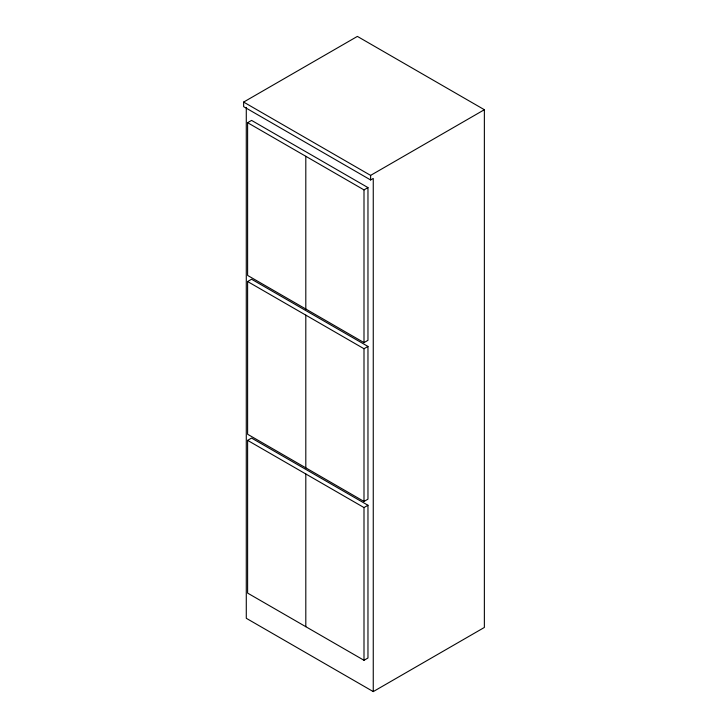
<?xml version="1.0" encoding="UTF-8"?>
<svg xmlns="http://www.w3.org/2000/svg" width="728" height="728" viewBox="0 0 728 728"><rect width="100%" height="100%" fill="white"/><g stroke="black" fill="none" stroke-linecap="round" stroke-linejoin="round"><path stroke-width="1.09" d="M373.255 691.6L373.255 178.433L370.616 179.962L243.634 106.652L243.634 102.075L357.384 36.4L484.366 109.71L484.366 627.454L373.255 691.6L246.282 618.29L246.282 107.398M247.602 122.686L251.579 120.402L367.968 187.597L367.968 340.322L364 342.615L247.602 275.421L247.602 122.686L364 189.89L367.968 187.597M243.634 102.075L370.616 175.384L484.366 109.71M247.602 281.527L251.579 279.234L367.968 346.437L367.968 499.162L364 501.455L247.602 434.252L247.602 281.527L364 348.73L367.968 346.437M247.602 440.367L251.579 438.074L367.968 505.268L367.968 658.003L364 660.287L247.602 593.092L247.602 440.367L364 507.562L367.968 505.268M370.616 175.384L370.616 179.962M364 189.89L364 342.615M364 348.73L364 501.455M364 507.562L364 660.287M305.805 156.293L305.805 309.018M305.805 315.124L305.805 467.858M305.805 473.964L305.805 626.69"/></g></svg>
